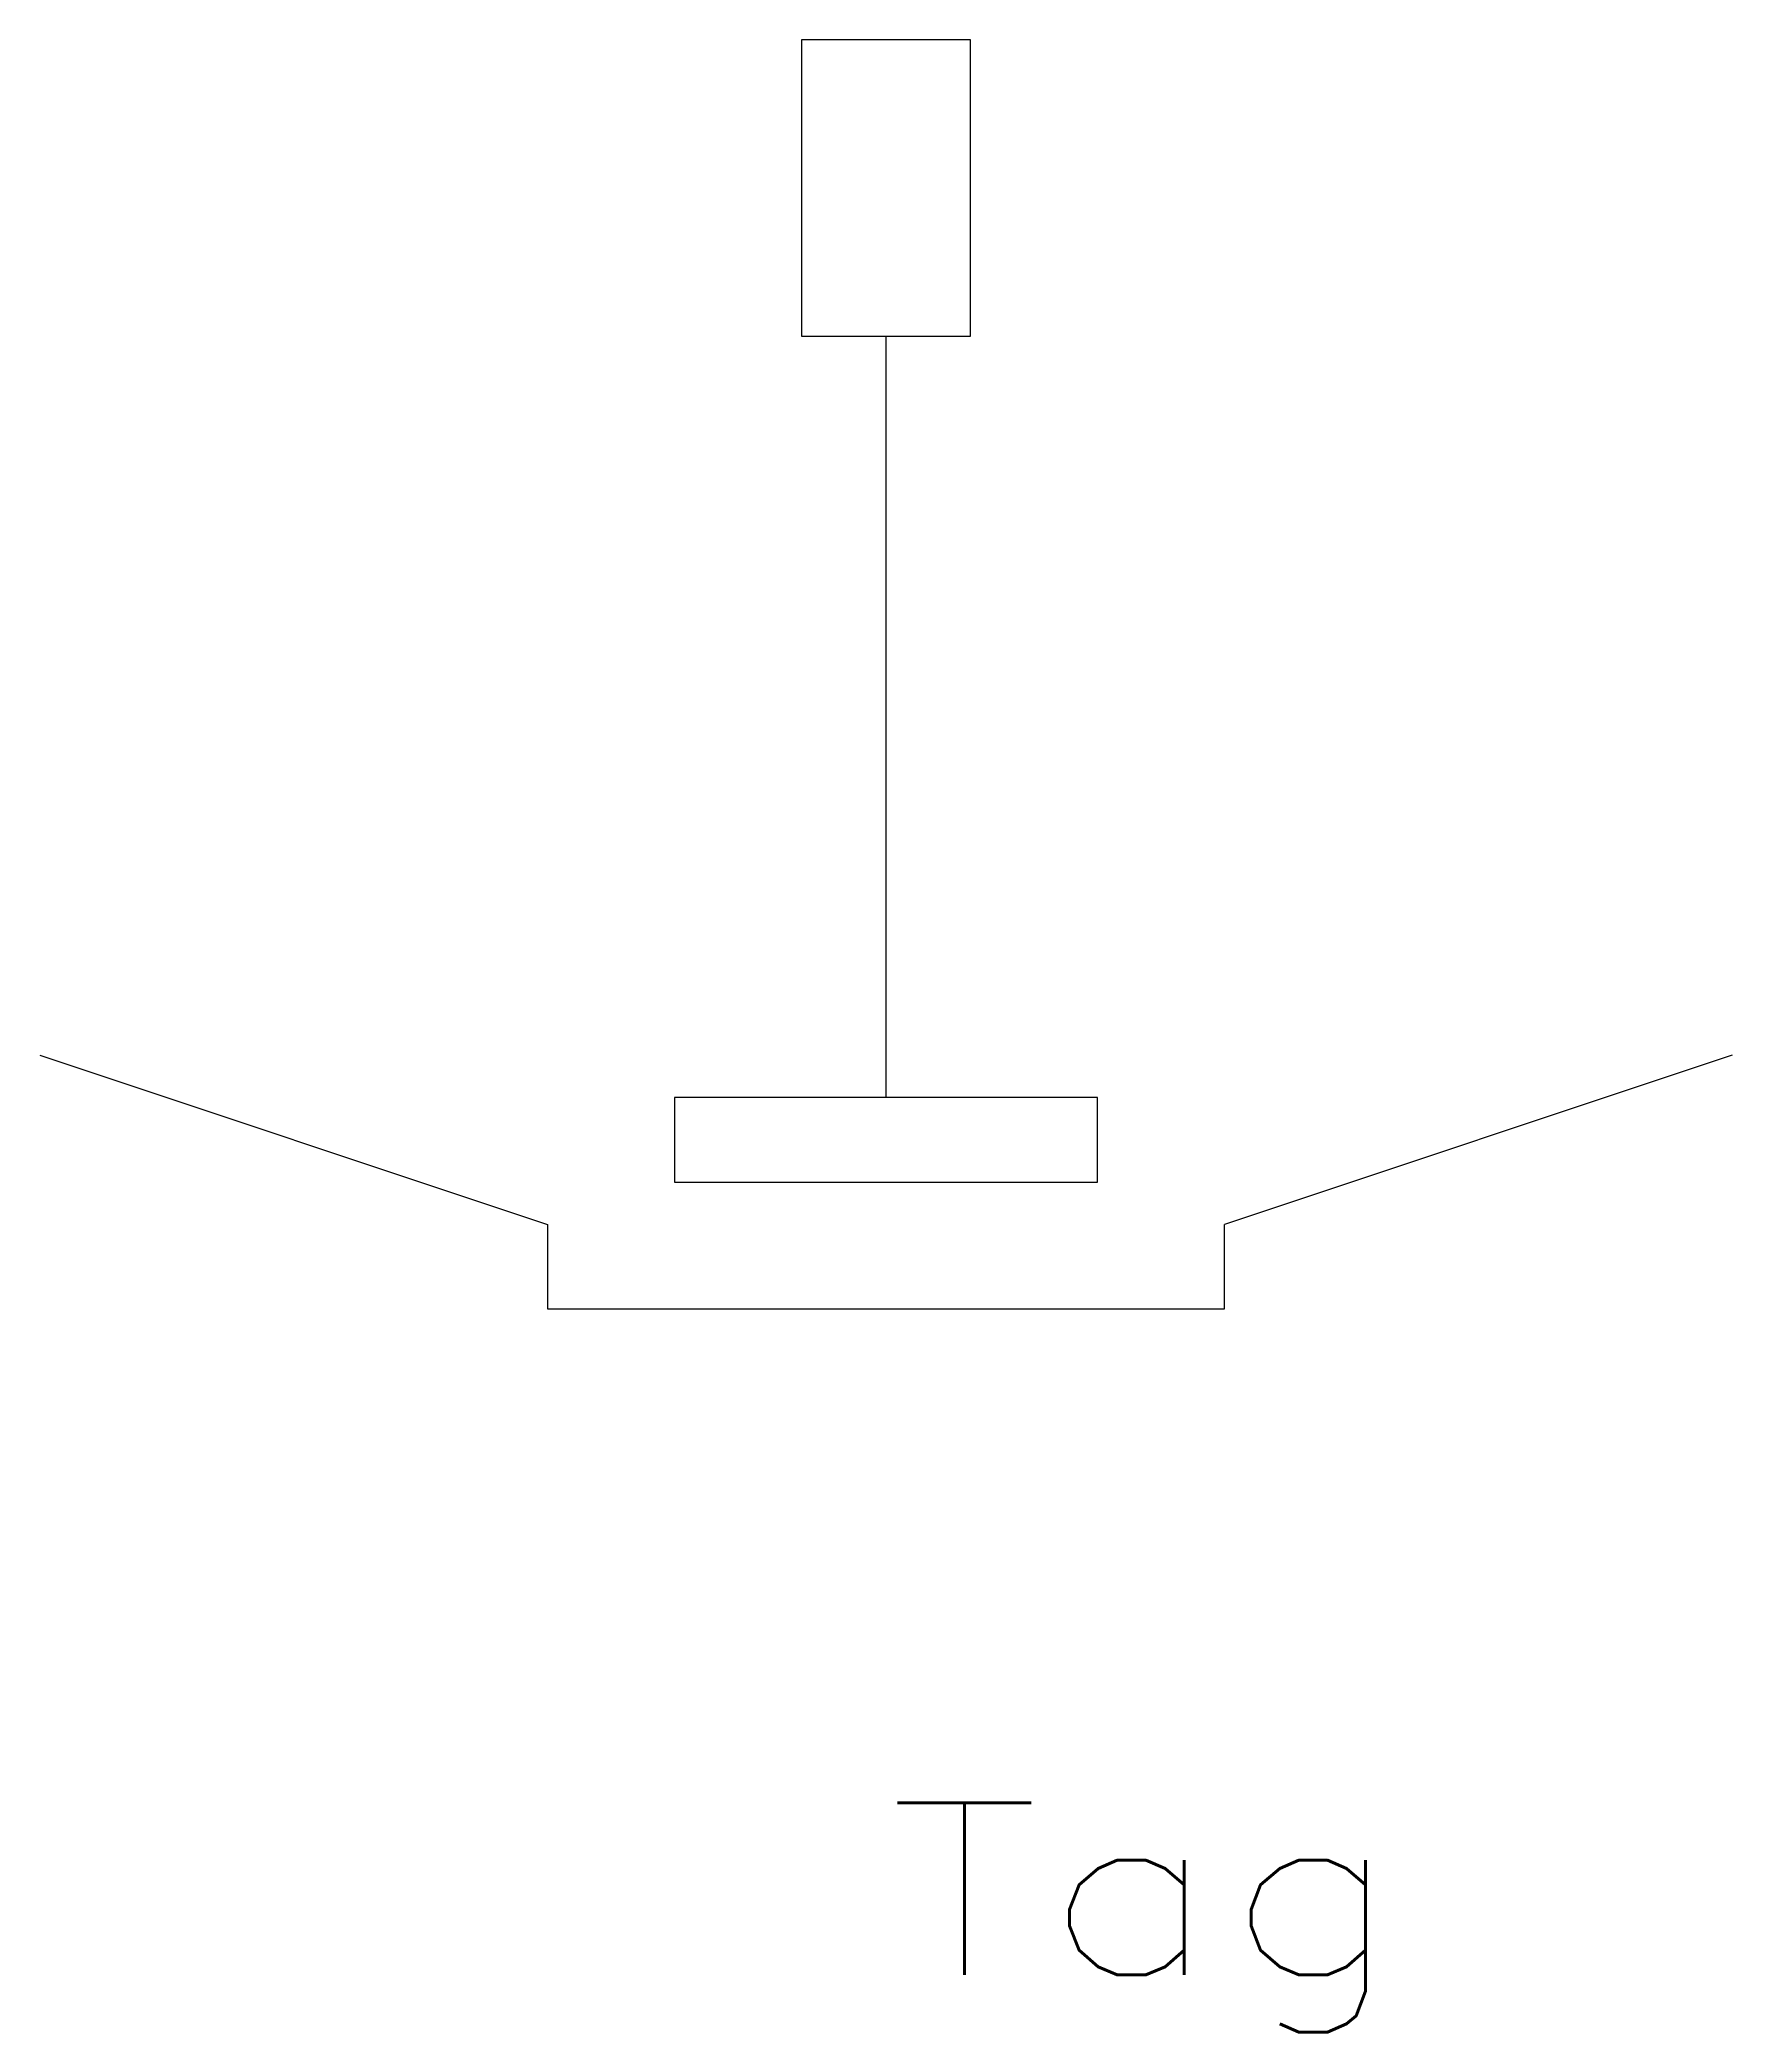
# Model space of a CAD drawing. Header units: inches. Extents: x -6.2 to 6.2, y -9.7 to 5.
import ezdxf
from ezdxf.enums import TextEntityAlignment as Align

# ---------------------------------------------------------------- set-up
doc = ezdxf.new("R2010")
doc.units = ezdxf.units.IN
doc.header["$MEASUREMENT"] = 0
doc.layers.get('0').update_dxf_attribs({"lineweight": 0})
doc.layers.add('1', color=7, linetype='Continuous', lineweight=0)
doc.styles.add('_TCW_TXTSTY_1', font='TXT.SHX')

msp = doc.modelspace()

# ---------------------------------------------------------------- linework, layer by layer
at = {"layer": '1', "color": 7, "linetype": 'Continuous'}
for p, q in [((0.625, 5), (-0.625, 5)), ((-0.625, 5), (-0.625, 2.812)), ((0.625, 2.812), (0.625, 5)), ((-0.625, 2.812), (0.625, 2.812)), ((0, -2.812), (0, 2.812)), ((-6.25, -2.5), (-2.5, -3.75)), ((6.25, -2.5), (2.5, -3.75)), ((1.562, -2.812), (-1.562, -2.812)), ((-1.562, -2.812), (-1.562, -3.438)), ((1.562, -3.438), (1.562, -2.812)), ((-1.562, -3.438), (1.562, -3.438)), ((-2.5, -3.75), (-2.5, -4.375)), ((2.5, -4.375), (2.5, -3.75)), ((-2.5, -4.375), (2.5, -4.375))]:
    msp.add_line(p, q, dxfattribs=at)

# ---------------------------------------------------------------- texts
at = {"color": 7, "linetype": 'Continuous', "style": '_TCW_TXTSTY_1', "width": 1.166667}
msp.add_text('Tag', height=1.27, dxfattribs=at).set_placement((0.015, -9.294), (3.825, -9.294), align=Align.FIT)

doc.saveas('drawing.dxf')
